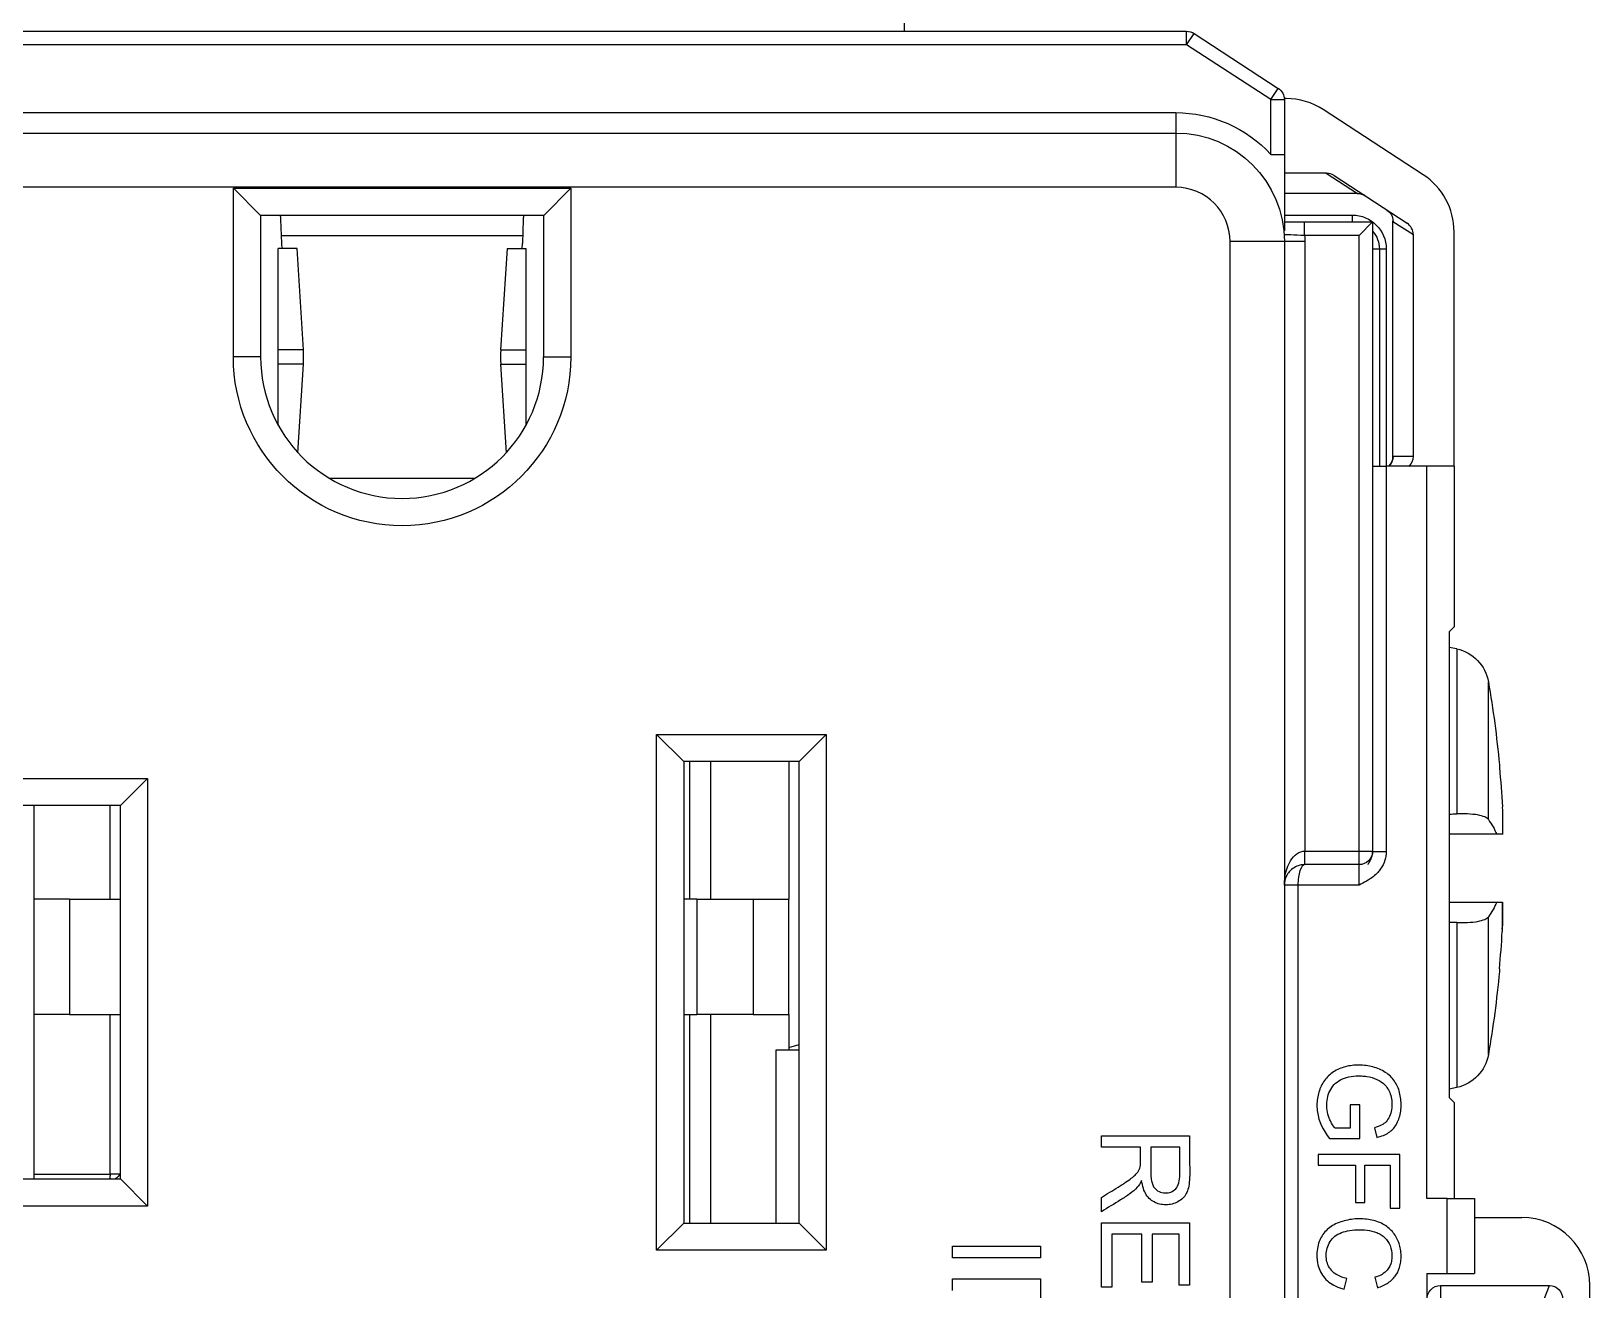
# Model space of a CAD drawing. Header units: inches. Extents: x -8 to 28.4, y -30 to 31.2.
# Drawn here: x 18.545 to 19.693, y 22.337 to 23.264 of the extents above; entities that cross this region are included whole.
import ezdxf

# ---------------------------------------------------------------- set-up
doc = ezdxf.new("R2010")
doc.units = ezdxf.units.IN
doc.header["$MEASUREMENT"] = 0
doc.layers.add('GEOMETRY', color=7, linetype='Continuous')
doc.layers.add('PSYMS', color=7, linetype='Continuous')

# ---------------------------------------------------------------- blocks, each defined once
blk = doc.blocks.new('GFRST15W')
at = {"layer": 'GEOMETRY'}
for p, q in [((1.245, 3.7375), (1.245, 3.435)), ((0.297, 3.435), (1.453, 3.435)), ((0.297, 3.435), (1.453, 3.435)), ((1.304, 3.4351), (1.304, 3.435)), ((1.453, 3.425), (1.453, 3.435)), ((1.453, 3.425), (1.453, 3.435)), ((1.453, 3.425), (1.4585, 3.4334)), ((1.453, 3.425), (1.4585, 3.4334)), ((1.4585, 3.4334), (1.5205, 3.3929)), ((1.4585, 3.4334), (1.5205, 3.3929)), ((1.453, 3.425), (0.297, 3.425)), ((1.453, 3.425), (0.297, 3.425)), ((1.515, 3.3846), (1.453, 3.425)), ((1.515, 3.3846), (1.453, 3.425)), ((1.515, 3.3846), (1.5205, 3.3929)), ((1.515, 3.3846), (1.5205, 3.3929)), ((1.515, 3.3846), (1.525, 3.3846)), ((1.515, 3.3442), (1.515, 3.3846)), ((1.515, 3.3846), (1.525, 3.3846)), ((1.515, 3.3442), (1.515, 3.3846)), ((1.5263, 3.3854), (1.525, 3.3854)), ((1.525, 3.3846), (1.525, 3.3442)), ((1.525, 3.3846), (1.525, 3.3442)), ((1.6273, 3.3292), (1.5536, 3.3773)), ((0.305, 3.375), (1.445, 3.375)), ((0.305, 3.375), (1.445, 3.375)), ((1.445, 3.375), (1.445, 3.36)), ((1.445, 3.375), (1.445, 3.36)), ((0.305, 3.36), (1.445, 3.36)), ((0.305, 3.36), (1.445, 3.36)), ((1.445, 3.36), (1.445, 3.32)), ((1.445, 3.36), (1.445, 3.32)), ((1.515, 3.3442), (1.525, 3.3442)), ((1.515, 3.3442), (1.525, 3.3442)), ((1.5559, 3.3304), (1.525, 3.3304)), ((1.5559, 3.3304), (1.5789, 3.3154)), ((1.445, 3.32), (0.305, 3.32)), ((1.445, 3.32), (0.305, 3.32)), ((0.7707, 3.2992), (0.7507, 3.3193)), ((0.7507, 3.3193), (0.9993, 3.3193)), ((0.7507, 3.195), (0.7507, 3.3193)), ((0.7707, 3.2992), (0.7507, 3.3193)), ((0.7507, 3.3193), (0.9993, 3.3193)), ((0.7507, 3.195), (0.7507, 3.3193)), ((0.9993, 3.3193), (0.9793, 3.2992)), ((0.9993, 3.3193), (0.9793, 3.2992)), ((0.9993, 3.3193), (0.9993, 3.195)), ((0.9993, 3.3193), (0.9993, 3.195)), ((1.5616, 3.3287), (1.6154, 3.2936)), ((1.5789, 3.3154), (1.525, 3.3154)), ((1.579, 3.3154), (1.5789, 3.3154)), ((0.7707, 3.2992), (0.7707, 3.195)), ((0.9793, 3.2992), (0.7707, 3.2992)), ((0.7707, 3.2992), (0.7707, 3.195)), ((0.9793, 3.2992), (0.7707, 3.2992)), ((0.7864, 3.2787), (0.7857, 3.2963)), ((0.9642, 3.2963), (0.9636, 3.2787)), ((0.9793, 3.195), (0.9793, 3.2992)), ((0.9793, 3.195), (0.9793, 3.2992)), ((1.525, 3.2995), (1.575, 3.2995)), ((1.525, 3.2995), (1.575, 3.2995)), ((1.575, 3.2995), (1.575, 3.2945)), ((1.575, 3.2995), (1.575, 3.2945)), ((0.9638, 3.2843), (0.7862, 3.2843)), ((1.525, 3.2945), (1.5399, 3.2945)), ((1.525, 3.2945), (1.5399, 3.2945)), ((1.5399, 3.2845), (1.5399, 3.2945)), ((1.5399, 3.2945), (1.59, 3.2945)), ((1.5399, 3.2845), (1.5399, 3.2945)), ((1.5399, 3.2945), (1.59, 3.2945)), ((1.58, 3.2845), (1.5399, 3.2845)), ((1.58, 3.2845), (1.5399, 3.2845)), ((1.58, 3.2845), (1.59, 3.2945)), ((1.58, 3.2845), (1.59, 3.2945)), ((1.58, 2.831), (1.58, 3.2845)), ((1.58, 2.831), (1.58, 3.2845)), ((1.59, 3.2945), (1.59, 2.831)), ((1.59, 3.2945), (1.59, 2.831)), ((1.605, 3.2949), (1.605, 3.295)), ((1.605, 3.2949), (1.62, 3.2852)), ((1.605, 3.2949), (1.605, 3.2949)), ((1.605, 3.1216), (1.605, 3.2949)), ((1.62, 3.1216), (1.62, 3.2852)), ((1.65, 3.1145), (1.65, 3.2873)), ((0.7977, 3.275), (0.7837, 3.275)), ((0.7837, 3.2002), (0.7837, 3.275)), ((0.8023, 3.2002), (0.7977, 3.275)), ((0.9523, 3.275), (0.9476, 3.2002)), ((0.9523, 3.275), (0.9662, 3.275)), ((0.9662, 3.275), (0.9662, 3.2002)), ((1.525, 3.28), (1.485, 3.28)), ((1.485, 0.84), (1.485, 3.28)), ((1.525, 3.28), (1.485, 3.28)), ((1.485, 0.84), (1.485, 3.28)), ((1.54, 3.28), (1.525, 3.28)), ((1.525, 3.28), (1.525, 0.84)), ((1.54, 3.28), (1.525, 3.28)), ((1.525, 3.28), (1.525, 0.84)), ((1.54, 3.28), (1.54, 2.831)), ((1.54, 3.28), (1.54, 2.831)), ((1.595, 3.2745), (1.59, 3.2745)), ((1.595, 3.2745), (1.59, 3.2745)), ((1.595, 3.2745), (1.595, 3.1145)), ((1.6, 3.2745), (1.595, 3.2745)), ((1.595, 3.2745), (1.595, 3.1145)), ((1.6, 3.2745), (1.595, 3.2745)), ((1.6, 3.2745), (1.6, 3.1145)), ((1.6, 3.2745), (1.6, 3.1145)), ((0.7707, 3.195), (0.7507, 3.195)), ((0.7707, 3.195), (0.7507, 3.195)), ((0.8023, 3.2002), (0.7837, 3.2002)), ((0.7837, 3.1898), (0.7837, 3.2002)), ((0.9476, 3.2002), (0.9662, 3.2002)), ((0.9662, 3.2002), (0.9662, 3.1898)), ((0.9793, 3.195), (0.9993, 3.195)), ((0.9793, 3.195), (0.9993, 3.195)), ((0.8023, 3.1898), (0.7837, 3.1898)), ((0.7837, 3.1446), (0.7837, 3.1898)), ((0.7983, 3.1244), (0.8023, 3.1898)), ((0.9476, 3.1898), (0.9662, 3.1898)), ((0.9476, 3.1898), (0.9517, 3.1244)), ((0.9662, 3.1898), (0.9662, 3.1445)), ((1.59, 3.1145), (1.6, 3.1145)), ((1.59, 3.1145), (1.6, 3.1145)), ((1.63, 3.1145), (1.6, 3.1145)), ((1.6, 3.1145), (1.6, 2.8305)), ((1.63, 3.1145), (1.6, 3.1145)), ((1.6, 3.1145), (1.6, 2.8305)), ((1.62, 3.1216), (1.605, 3.1216)), ((1.65, 3.1145), (1.63, 3.1145)), ((1.63, 2.5751), (1.63, 3.1145)), ((1.65, 3.1145), (1.63, 3.1145)), ((1.63, 2.5751), (1.63, 3.1145)), ((1.65, 3.1145), (1.65, 2.9961)), ((1.65, 3.1145), (1.65, 2.9961)), ((0.8211, 3.1058), (0.9289, 3.1058)), ((1.6464, 2.9926), (1.65, 2.9961)), ((1.6464, 2.9926), (1.65, 2.9961)), ((1.6464, 2.9926), (1.6464, 2.6494)), ((1.6464, 2.9926), (1.6464, 2.6494)), ((1.652, 2.9799), (1.6464, 2.9811)), ((1.652, 2.9799), (1.652, 2.8584)), ((1.6753, 2.8542), (1.6753, 2.9556)), ((1.0625, 2.917), (1.0825, 2.897)), ((1.0625, 2.917), (1.1875, 2.917)), ((1.0625, 2.537), (1.0625, 2.917)), ((1.0625, 2.917), (1.0825, 2.897)), ((1.0625, 2.917), (1.1875, 2.917)), ((1.0625, 2.537), (1.0625, 2.917)), ((1.1875, 2.917), (1.1675, 2.897)), ((1.1875, 2.917), (1.1675, 2.897)), ((1.1875, 2.917), (1.1875, 2.7995)), ((1.1875, 2.917), (1.1875, 2.537)), ((1.1675, 2.897), (1.0825, 2.897)), ((1.0825, 2.897), (1.0825, 2.557)), ((1.1675, 2.897), (1.0825, 2.897)), ((1.0825, 2.897), (1.0825, 2.557)), ((1.0869, 2.7955), (1.0869, 2.897)), ((1.1022, 2.897), (1.1022, 2.7955)), ((1.16, 2.897), (1.16, 2.7955)), ((1.1675, 2.7795), (1.1675, 2.897)), ((1.1675, 2.557), (1.1675, 2.897)), ((1.6834, 2.8946), (1.6834, 2.8925)), ((0.5625, 2.8845), (0.6875, 2.8845)), ((0.5625, 2.8845), (0.6875, 2.8845)), ((0.6675, 2.8645), (0.6875, 2.8845)), ((0.6675, 2.8645), (0.6875, 2.8845)), ((0.6875, 2.8845), (0.6875, 2.5695)), ((0.6875, 2.8845), (0.6875, 2.5695)), ((0.6675, 2.8645), (0.5825, 2.8645)), ((0.6675, 2.8645), (0.5825, 2.8645)), ((0.6039, 2.7955), (0.6039, 2.8645)), ((0.6599, 2.7955), (0.6599, 2.8645)), ((0.6675, 2.5895), (0.6675, 2.8645)), ((0.6675, 2.5895), (0.6675, 2.8645)), ((1.6857, 2.8434), (1.6815, 2.8434)), ((1.6857, 2.8434), (1.6857, 2.8434)), ((1.54, 2.821), (1.54, 2.831)), ((1.54, 2.831), (1.58, 2.831)), ((1.54, 2.821), (1.54, 2.831)), ((1.54, 2.831), (1.58, 2.831)), ((1.58, 2.831), (1.59, 2.831)), ((1.58, 2.821), (1.58, 2.831)), ((1.58, 2.831), (1.59, 2.831)), ((1.58, 2.821), (1.58, 2.831)), ((1.59, 2.831), (1.59, 2.8305)), ((1.59, 2.831), (1.59, 2.8305)), ((1.6, 2.8305), (1.59, 2.8305)), ((1.6, 2.8305), (1.59, 2.8305)), ((1.58, 2.821), (1.54, 2.821)), ((1.58, 2.821), (1.54, 2.821)), ((1.58, 2.806), (1.58, 2.821)), ((1.58, 2.806), (1.58, 2.821)), ((1.535, 2.806), (1.525, 2.806)), ((1.535, 2.806), (1.525, 2.806)), ((1.535, 2.806), (1.535, 1.0684)), ((1.58, 2.806), (1.535, 2.806)), ((1.535, 2.806), (1.535, 1.0684)), ((1.58, 2.806), (1.535, 2.806)), ((0.6299, 2.7955), (0.6039, 2.7955)), ((0.6039, 2.7105), (0.6039, 2.7955)), ((0.6299, 2.7955), (0.6299, 2.7105)), ((0.6299, 2.7955), (0.6675, 2.7955)), ((1.0922, 2.7955), (1.0825, 2.7955)), ((1.0922, 2.7955), (1.0922, 2.7105)), ((1.0922, 2.7955), (1.1336, 2.7955)), ((1.1336, 2.7955), (1.1336, 2.7105)), ((1.1336, 2.7955), (1.16, 2.7955)), ((1.16, 2.7105), (1.16, 2.7955)), ((1.6815, 2.7934), (1.6857, 2.7934)), ((1.6753, 2.6812), (1.6753, 2.7826)), ((1.652, 2.7784), (1.652, 2.6569)), ((1.6855, 2.7733), (1.6855, 2.7733)), ((1.6834, 2.7443), (1.6834, 2.7422)), ((0.6299, 2.7105), (0.6039, 2.7105)), ((0.6039, 2.593), (0.6039, 2.7105)), ((0.6299, 2.7105), (0.6675, 2.7105)), ((0.6599, 2.593), (0.6599, 2.7105)), ((1.0825, 2.7105), (1.0922, 2.7105)), ((1.0869, 2.557), (1.0869, 2.7105)), ((1.1336, 2.7105), (1.0922, 2.7105)), ((1.1022, 2.7105), (1.1022, 2.557)), ((1.1336, 2.7105), (1.16, 2.7105)), ((1.16, 2.7105), (1.16, 2.6845)), ((1.16, 2.6863), (1.1675, 2.6886)), ((1.1505, 2.557), (1.1505, 2.6845)), ((1.1505, 2.6845), (1.1675, 2.6845)), ((1.1505, 2.557), (1.1505, 2.6845)), ((1.1505, 2.6845), (1.1675, 2.6845)), ((1.1675, 2.557), (1.1675, 2.6845)), ((1.1875, 2.6645), (1.1875, 2.537)), ((1.652, 2.6569), (1.6464, 2.6557)), ((1.5735, 2.644), (1.5735, 2.6268)), ((1.5806, 2.644), (1.5735, 2.644)), ((1.5735, 2.644), (1.5735, 2.6268)), ((1.5806, 2.644), (1.5735, 2.644)), ((1.5806, 2.6192), (1.5806, 2.644)), ((1.5806, 2.6192), (1.5806, 2.644)), ((1.65, 2.6459), (1.6464, 2.6494)), ((1.65, 2.6459), (1.6464, 2.6494)), ((1.65, 2.6459), (1.65, 2.5751)), ((1.65, 2.6459), (1.65, 2.5751)), ((1.3902, 2.6213), (1.4552, 2.6213)), ((1.3902, 2.6128), (1.3902, 2.6213)), ((1.3902, 2.6213), (1.4552, 2.6213)), ((1.3902, 2.6128), (1.3902, 2.6213)), ((1.5583, 2.6192), (1.5806, 2.6192)), ((1.5583, 2.6192), (1.5806, 2.6192)), ((1.5735, 2.6268), (1.5624, 2.6268)), ((1.5735, 2.6268), (1.5624, 2.6268)), ((1.5913, 2.6271), (1.5932, 2.6201)), ((1.5913, 2.6271), (1.5932, 2.6201)), ((1.419, 2.6128), (1.3902, 2.6128)), ((1.419, 2.6128), (1.3902, 2.6128)), ((1.448, 2.6128), (1.4265, 2.6128)), ((1.448, 2.6128), (1.4265, 2.6128)), ((1.55, 2.6074), (1.55, 2.5997)), ((1.61, 2.6074), (1.55, 2.6074)), ((1.55, 2.6074), (1.55, 2.5997)), ((1.61, 2.6074), (1.55, 2.6074)), ((1.61, 2.5679), (1.61, 2.6074)), ((1.61, 2.5679), (1.61, 2.6074)), ((1.55, 2.5997), (1.5773, 2.5997)), ((1.55, 2.5997), (1.5773, 2.5997)), ((1.5773, 2.5997), (1.5773, 2.5722)), ((1.5773, 2.5997), (1.5773, 2.5722)), ((1.5843, 2.5997), (1.6029, 2.5997)), ((1.5843, 2.5722), (1.5843, 2.5997)), ((1.5843, 2.5997), (1.6029, 2.5997)), ((1.5843, 2.5722), (1.5843, 2.5997)), ((1.6029, 2.5997), (1.6029, 2.5679)), ((1.6029, 2.5997), (1.6029, 2.5679)), ((0.5825, 2.5895), (0.6675, 2.5895)), ((0.5825, 2.5895), (0.6675, 2.5895)), ((0.6039, 2.593), (0.6599, 2.593)), ((0.6039, 2.5895), (0.6039, 2.593)), ((0.6675, 2.593), (0.6599, 2.593)), ((0.6875, 2.5695), (0.6675, 2.5895)), ((0.6875, 2.5695), (0.6675, 2.5895)), ((1.3902, 2.5653), (1.3902, 2.5758)), ((1.3902, 2.5653), (1.3902, 2.5758)), ((1.5773, 2.5722), (1.5843, 2.5722)), ((1.5773, 2.5722), (1.5843, 2.5722)), ((1.645, 2.5751), (1.63, 2.5751)), ((1.645, 2.5751), (1.63, 2.5751)), ((1.645, 2.5751), (1.665, 2.5751)), ((1.645, 2.5198), (1.645, 2.5751)), ((1.645, 2.5751), (1.665, 2.5751)), ((1.645, 2.5198), (1.645, 2.5751)), ((1.665, 2.5751), (1.665, 2.5198)), ((1.665, 2.5751), (1.665, 2.5198)), ((0.6875, 2.5695), (0.5625, 2.5695)), ((0.6875, 2.5695), (0.5625, 2.5695)), ((1.6029, 2.5679), (1.61, 2.5679)), ((1.6029, 2.5679), (1.61, 2.5679)), ((1.665, 2.561), (1.7, 2.561)), ((1.0825, 2.557), (1.0625, 2.537)), ((1.0825, 2.557), (1.0625, 2.537)), ((1.0825, 2.557), (1.1675, 2.557)), ((1.0825, 2.557), (1.1675, 2.557)), ((1.1675, 2.557), (1.1875, 2.537)), ((1.1675, 2.557), (1.1875, 2.537)), ((1.3902, 2.5571), (1.4552, 2.5571)), ((1.3902, 2.5097), (1.3902, 2.5571)), ((1.3902, 2.5571), (1.4552, 2.5571)), ((1.3902, 2.5097), (1.3902, 2.5571)), ((1.4552, 2.5571), (1.4552, 2.5111)), ((1.4552, 2.5571), (1.4552, 2.5111)), ((1.2804, 2.54), (1.3454, 2.54)), ((1.2804, 2.5314), (1.2804, 2.54)), ((1.2804, 2.54), (1.3454, 2.54)), ((1.2804, 2.5314), (1.2804, 2.54)), ((1.3454, 2.54), (1.3454, 2.5314)), ((1.3454, 2.54), (1.3454, 2.5314)), ((1.3978, 2.5487), (1.3978, 2.5097)), ((1.42, 2.5487), (1.3978, 2.5487)), ((1.3978, 2.5487), (1.3978, 2.5097)), ((1.42, 2.5487), (1.3978, 2.5487)), ((1.42, 2.5135), (1.42, 2.5487)), ((1.42, 2.5135), (1.42, 2.5487)), ((1.4276, 2.5487), (1.4276, 2.5135)), ((1.4475, 2.5487), (1.4276, 2.5487)), ((1.4276, 2.5487), (1.4276, 2.5135)), ((1.4475, 2.5487), (1.4276, 2.5487)), ((1.4475, 2.5111), (1.4475, 2.5487)), ((1.4475, 2.5111), (1.4475, 2.5487)), ((1.1875, 2.537), (1.0625, 2.537)), ((1.1875, 2.537), (1.0625, 2.537)), ((1.3454, 2.5314), (1.2804, 2.5314)), ((1.3454, 2.5314), (1.2804, 2.5314)), ((1.2804, 2.5158), (1.3454, 2.5158)), ((1.2804, 2.5072), (1.2804, 2.5158)), ((1.2804, 2.5158), (1.3454, 2.5158)), ((1.2804, 2.5072), (1.2804, 2.5158)), ((1.3454, 2.5158), (1.3454, 2.472)), ((1.3454, 2.5158), (1.3454, 2.472)), ((1.569, 2.5083), (1.571, 2.5161)), ((1.569, 2.5083), (1.571, 2.5161)), ((1.5917, 2.517), (1.5935, 2.5093)), ((1.5917, 2.517), (1.5935, 2.5093)), ((1.63, 2.5198), (1.645, 2.5198)), ((1.63, 2.5198), (1.63, 2.4198)), ((1.63, 2.5198), (1.645, 2.5198)), ((1.63, 2.5198), (1.63, 2.4198)), ((1.645, 2.5198), (1.665, 2.5198)), ((1.645, 2.5198), (1.665, 2.5198)), ((1.3978, 2.5097), (1.3902, 2.5097)), ((1.3978, 2.5097), (1.3902, 2.5097)), ((1.4276, 2.5135), (1.42, 2.5135)), ((1.4276, 2.5135), (1.42, 2.5135)), ((1.4552, 2.5111), (1.4475, 2.5111)), ((1.4552, 2.5111), (1.4475, 2.5111)), ((1.64, 2.511), (1.64, 2.461)), ((1.64, 2.511), (1.7204, 2.511)), ((1.7004, 2.461), (1.7204, 2.511)), ((1.75, 2.1685), (1.75, 2.511))]:
    blk.add_line(p, q, dxfattribs=at)
at = {"layer": 'GEOMETRY', "extrusion": (0, 0, -1)}
for centre, radius, start, end in [((-1.453, 3.425), 0.01, 90, 123.122), ((-1.453, 3.425), 0.01, 90, 123.122), ((-1.515, 3.3846), 0.01, 123.122, 180), ((-1.515, 3.3846), 0.01, 123.122, 180), ((-1.445, 3.28), 0.095, 90, 137.4631), ((-1.445, 3.28), 0.095, 90, 137.4631), ((-1.445, 3.28), 0.08, 90, 180), ((-1.445, 3.28), 0.08, 90, 180), ((-1.575, 3.2745), 0.025, 90, 180), ((-1.575, 3.2745), 0.025, 90, 180), ((-1.595, 3.295), 0.01, 123.1113, 180), ((-1.445, 3.28), 0.095, 177.285, 180), ((-1.445, 3.28), 0.095, 177.285, 180), ((-1.575, 3.2745), 0.02, 138.5904, 180), ((-1.575, 3.2745), 0.02, 138.5904, 180), ((-0.875, 3.195), 0.1243, 180, 0), ((-0.875, 3.195), 0.1243, 180, 0), ((-1.6457, 2.9506), 0.03, 102, 170.2707), ((-0.875, 2.8184), 0.812, 170.2707, 174.6183), ((-1.58, 2.831), 0.01, 180, 270), ((-1.58, 2.831), 0.01, 180, 270), ((-0.875, 2.8184), 0.812, 185.3817, 189.7293), ((-1.6457, 2.6862), 0.03, 189.7293, 258)]:
    blk.add_arc(centre, radius, start, end, dxfattribs=at)
at = {"layer": 'GEOMETRY'}
for centre, radius, start, end in [((1.5263, 3.3354), 0.05, 56.878, 90), ((1.445, 3.28), 0.04, 0, 90), ((1.445, 3.28), 0.04, 0, 90), ((1.6, 3.2873), 0.05, 0, 56.878), ((1.579, 3.3054), 0.01, 56.8887, 90), ((0.875, 3.195), 0.1042, 180, 0), ((0.875, 3.195), 0.1042, 180, 0), ((1.595, 3.1216), 0.01, 314.4737, 0), ((1.7, 2.511), 0.05, 0, 90)]:
    blk.add_arc(centre, radius, start, end, dxfattribs=at)
for centre, major_axis, ratio, start_param, end_param in [((1.5561, 3.3203), (0.00854, -0.00557), 0.981303, 1.570796, 2.157367), ((0.785, 3.295), (0, 0.005), 0.139173, 4.974188, 5.728374), ((0.9649, 3.295), (0, -0.005), 0.139173, 3.696404, 4.45059), ((1.6099, 3.2852), (0.00844, -0.00551), 0.991918, 0.574195, 1.570796), ((0.7193, 3.195), (0, 0.084), 0.990268, 4.64997, 4.774808), ((1.0307, 3.195), (0, -0.084), 0.990268, 4.64997, 4.774808), ((1.6099, 3.1216), (0.0101, 0), 0.994309, 5.488601, 6.283185), ((0.8744, 2.8019), (0.8111, -0.03), 0.706864, 0.0026, 0.0376), ((0.8769, 2.8189), (-0.2226, 0.7803), 0.997983, 4.342782, 4.376903)]:
    blk.add_ellipse(centre, major_axis=major_axis, ratio=ratio, start_param=start_param, end_param=end_param, dxfattribs=at)
at = {"layer": 'GEOMETRY', "extrusion": (0, 0, -1)}
for centre, major_axis, ratio, start_param, end_param in [((1.5172, 3.3457), (0.0625, -0.03), 0.064557, 0.126887, 0.133452), ((1.5789, 3.3055), (-0.00546, -0.00838), 0.975324, 2.555022, 3.141593), ((1.5951, 3.2949), (0.00546, 0.00838), 0.989272, 0, 0.996606), ((0.787, 3.28), (0, -0.005), 0.139173, 0, 1.308997), ((0.9629, 3.28), (0, -0.005), 0.139173, 4.974188, 6.283185), ((1.5951, 3.1216), (0, -0.01), 0.992436, 4.712389, 5.506973), ((0.8769, 2.8179), (-0.2226, -0.7803), 0.997983, 4.342782, 4.378705), ((0.8744, 2.8349), (0.8111, 0.03), 0.706864, 0.0026, 0.0376), ((-5.2045, 2.8584), (-31.9396, 0.0032), 0.000459, 4.495091, 4.496214), ((-5.2048, 2.7784), (31.9414, 0.0032), 0.000459, 4.928564, 4.929686), ((0.8744, 2.8027), (0.811, -0.0316), 0.739718, 6.246035, 6.281916), ((0.6522, 2.593), (0, -0.01), 0.764911, 4.712389, 5.06996), ((2.4978, 3.2493), (0.9387, 0.7265), 0.11172, 3.046896, 3.13609), ((2.4978, 3.2493), (0.9387, 0.7265), 0.11172, 3.046896, 3.13609), ((1.64, 2.5004), (0, -0.0106), 0.941742, 1.570796, 3.141593), ((1.7199, 2.5004), (-0.00398, -0.00995), 0.933333, 2.784284, 4.307497)]:
    blk.add_ellipse(centre, major_axis=major_axis, ratio=ratio, start_param=start_param, end_param=end_param, dxfattribs=at)
at = {"layer": 'GEOMETRY'}
for points, knots in [([(1.525, 3.3442), (1.525, 3.3426), (1.525, 3.3378), (1.525, 3.3302), (1.525, 3.3299), (1.525, 3.3286), (1.525, 3.3263), (1.525, 3.3248), (1.525, 3.3234), (1.525, 3.3222), (1.525, 3.3211), (1.525, 3.3197), (1.525, 3.3183), (1.525, 3.3162), (1.525, 3.3151), (1.525, 3.3148), (1.525, 3.3044), (1.525, 3.2955), (1.525, 3.2879)], [-1, -1, -1, -1, -0.75, -0.75, -0.75, -0.6875, -0.6875, -0.6875, -0.625, -0.625, -0.625, -0.5625, -0.5625, -0.5625, -0.5, -0.5, -0.5, -0.0009551, -0.0009551, -0.0009551, -0.0009551]), ([(1.525, 3.3442), (1.525, 3.3426), (1.525, 3.3378), (1.525, 3.3302), (1.525, 3.3299), (1.525, 3.3286), (1.525, 3.3263), (1.525, 3.3248), (1.525, 3.3234), (1.525, 3.3222), (1.525, 3.3211), (1.525, 3.3197), (1.525, 3.3183), (1.525, 3.3162), (1.525, 3.3151), (1.525, 3.3148), (1.525, 3.3044), (1.525, 3.2955), (1.525, 3.2879)], [-1, -1, -1, -1, -0.75, -0.75, -0.75, -0.6875, -0.6875, -0.6875, -0.625, -0.625, -0.625, -0.5625, -0.5625, -0.5625, -0.5, -0.5, -0.5, -0.0009551, -0.0009551, -0.0009551, -0.0009551]), ([(1.6753, 2.8542), (1.6748, 2.8549), (1.6739, 2.8556), (1.6712, 2.8567), (1.6695, 2.8572), (1.6652, 2.858), (1.6627, 2.8582), (1.6574, 2.8585), (1.6548, 2.8585), (1.652, 2.8584)], [0.00000099, 0.00000099, 0.00000099, 0.00000099, 0.02221322, 0.02221322, 0.04549559, 0.04549559, 0.06937831, 0.06937831, 0.09113836, 0.09113836, 0.09113836, 0.09113836]), ([(1.6753, 2.8542), (1.6765, 2.8525), (1.6776, 2.8507), (1.6787, 2.8489), (1.6797, 2.8471), (1.6806, 2.8453), (1.6815, 2.8434)], [0.0000002, 0.0000002, 0.0000002, 0.0000002, 0.4997995, 0.4997995, 0.4997995, 1, 1, 1, 1]), ([(1.525, 2.806), (1.525, 2.8126), (1.5266, 2.819), (1.5294, 2.8237), (1.5322, 2.8283), (1.5361, 2.831), (1.54, 2.831)], [-1, -1, -1, -1, -0.5, -0.5, -0.5, 0, 0, 0, 0]), ([(1.525, 2.806), (1.525, 2.8126), (1.5266, 2.819), (1.5294, 2.8237), (1.5322, 2.8283), (1.5361, 2.831), (1.54, 2.831)], [-1, -1, -1, -1, -0.5, -0.5, -0.5, 0, 0, 0, 0]), ([(1.6, 2.8305), (1.6, 2.8284), (1.5997, 2.8263), (1.599, 2.8243), (1.5983, 2.822), (1.5972, 2.8198), (1.5959, 2.8179), (1.5953, 2.817), (1.5946, 2.8161), (1.5939, 2.8153), (1.5929, 2.8142), (1.5918, 2.8133), (1.5906, 2.8123), (1.5874, 2.8098), (1.5837, 2.8078), (1.58, 2.806)], [0, 0, 0, 0, 0.189151, 0.189151, 0.189151, 0.402613, 0.402613, 0.402613, 0.500003, 0.500003, 0.500003, 0.630712, 0.630712, 0.630712, 1, 1, 1, 1]), ([(1.6, 2.8305), (1.6, 2.8284), (1.5997, 2.8263), (1.599, 2.8243), (1.5983, 2.822), (1.5972, 2.8198), (1.5959, 2.8179), (1.5953, 2.817), (1.5946, 2.8161), (1.5939, 2.8153), (1.5929, 2.8142), (1.5918, 2.8133), (1.5906, 2.8123), (1.5874, 2.8098), (1.5837, 2.8078), (1.58, 2.806)], [0, 0, 0, 0, 0.189151, 0.189151, 0.189151, 0.402613, 0.402613, 0.402613, 0.500003, 0.500003, 0.500003, 0.630712, 0.630712, 0.630712, 1, 1, 1, 1]), ([(1.5866, 2.8211), (1.5867, 2.8212), (1.5868, 2.8215), (1.5871, 2.8219), (1.5873, 2.8223), (1.5876, 2.8227), (1.5878, 2.8231), (1.588, 2.8234), (1.5881, 2.8237), (1.5883, 2.824), (1.5884, 2.8243), (1.5886, 2.8247), (1.5888, 2.8251), (1.589, 2.8257), (1.5893, 2.8264), (1.5896, 2.8272), (1.5898, 2.8283), (1.59, 2.8294), (1.59, 2.8301), (1.59, 2.8305)], [0.04558823, 0.04558823, 0.04558823, 0.04558823, 0.04670378, 0.04819827, 0.04957749, 0.05085335, 0.05203272, 0.05312167, 0.05412561, 0.05504943, 0.05590273, 0.05674246, 0.05838345, 0.05997725, 0.06152896, 0.06452737, 0.06742597, 0.07027598, 0.07313204, 0.07313204, 0.07313204, 0.07313204]), ([(1.5866, 2.8211), (1.5867, 2.8212), (1.5868, 2.8215), (1.5871, 2.8219), (1.5873, 2.8223), (1.5876, 2.8227), (1.5878, 2.8231), (1.588, 2.8234), (1.5881, 2.8237), (1.5883, 2.824), (1.5884, 2.8243), (1.5886, 2.8247), (1.5888, 2.8251), (1.589, 2.8257), (1.5893, 2.8264), (1.5896, 2.8272), (1.5898, 2.8283), (1.59, 2.8294), (1.59, 2.8301), (1.59, 2.8305)], [0.04558823, 0.04558823, 0.04558823, 0.04558823, 0.04670378, 0.04819827, 0.04957749, 0.05085335, 0.05203272, 0.05312167, 0.05412561, 0.05504943, 0.05590273, 0.05674246, 0.05838345, 0.05997725, 0.06152896, 0.06452737, 0.06742597, 0.07027598, 0.07313204, 0.07313204, 0.07313204, 0.07313204]), ([(1.5294, 2.8166), (1.5283, 2.8155), (1.5275, 2.8144), (1.5259, 2.8116), (1.5253, 2.8096), (1.525, 2.8071), (1.525, 2.8066), (1.525, 2.806)], [0, 0, 0, 0, 0.0181151, 0.0181151, 0.0462845, 0.0462845, 0.053887, 0.053887, 0.053887, 0.053887]), ([(1.5294, 2.8166), (1.5283, 2.8155), (1.5275, 2.8144), (1.5259, 2.8116), (1.5253, 2.8096), (1.525, 2.8071), (1.525, 2.8066), (1.525, 2.806)], [0, 0, 0, 0, 0.0181151, 0.0181151, 0.0462845, 0.0462845, 0.053887, 0.053887, 0.053887, 0.053887]), ([(1.5374, 2.8208), (1.5344, 2.8202), (1.5316, 2.8188), (1.5294, 2.8166), (1.5294, 2.8166), (1.5294, 2.8166), (1.5294, 2.8166)], [-0.8903895, -0.8903895, -0.8903895, -0.8903895, -0.5, -0.5, -0.5, -0.4999998, -0.4999998, -0.4999998, -0.4999998]), ([(1.5374, 2.8208), (1.5344, 2.8202), (1.5316, 2.8188), (1.5294, 2.8166), (1.5294, 2.8166), (1.5294, 2.8166), (1.5294, 2.8166)], [-0.8903895, -0.8903895, -0.8903895, -0.8903895, -0.5, -0.5, -0.5, -0.4999998, -0.4999998, -0.4999998, -0.4999998]), ([(1.54, 2.821), (1.5387, 2.821), (1.5374, 2.8194), (1.5365, 2.8166), (1.5355, 2.8138), (1.535, 2.8099), (1.535, 2.806)], [-1, -1, -1, -1, -0.5, -0.5, -0.5, 0, 0, 0, 0]), ([(1.54, 2.821), (1.5387, 2.821), (1.5374, 2.8194), (1.5365, 2.8166), (1.5355, 2.8138), (1.535, 2.8099), (1.535, 2.806)], [-1, -1, -1, -1, -0.5, -0.5, -0.5, 0, 0, 0, 0]), ([(1.54, 2.821), (1.5392, 2.821), (1.5384, 2.8209), (1.5376, 2.8208), (1.5375, 2.8208), (1.5374, 2.8208)], [0, 0, 0, 0, 0.005924838, 0.005924838, 0.006637239, 0.006637239, 0.006637239, 0.006637239]), ([(1.54, 2.821), (1.5392, 2.821), (1.5384, 2.8209), (1.5376, 2.8208), (1.5375, 2.8208), (1.5374, 2.8208)], [0, 0, 0, 0, 0.005924838, 0.005924838, 0.006637239, 0.006637239, 0.006637239, 0.006637239]), ([(1.6815, 2.7934), (1.6806, 2.7915), (1.6797, 2.7897), (1.6787, 2.7879), (1.6776, 2.7861), (1.6765, 2.7843), (1.6753, 2.7826)], [0, 0, 0, 0, 0.4998004, 0.4998004, 0.4998004, 0.9999998, 0.9999998, 0.9999998, 0.9999998]), ([(1.652, 2.7784), (1.6547, 2.7783), (1.6574, 2.7783), (1.6627, 2.7786), (1.6652, 2.7788), (1.6695, 2.7796), (1.6712, 2.7801), (1.6739, 2.7812), (1.6748, 2.7819), (1.6753, 2.7826)], [0.00006182, 0.00006182, 0.00006182, 0.00006182, 0.02176205, 0.02176205, 0.04556629, 0.04556629, 0.06892662, 0.06892662, 0.09120464, 0.09120464, 0.09120464, 0.09120464]), ([(1.5932, 2.6201), (1.5966, 2.6209), (1.6009, 2.6227), (1.6049, 2.626), (1.6075, 2.6293), (1.6094, 2.6335), (1.6106, 2.6381), (1.6111, 2.6431), (1.6108, 2.6501), (1.6088, 2.6578), (1.6044, 2.6642), (1.5995, 2.6681), (1.5935, 2.6712), (1.5854, 2.6734), (1.5746, 2.6735), (1.5668, 2.6714), (1.5611, 2.6684), (1.5575, 2.6656), (1.5545, 2.6621), (1.5512, 2.6566), (1.5489, 2.649), (1.5488, 2.6351), (1.5533, 2.6254), (1.5583, 2.6192)], [0, 0, 0, 0, 0.0625, 0.09375, 0.125, 0.15625, 0.1875, 0.21875, 0.25, 0.3125, 0.375, 0.40625, 0.4375, 0.5, 0.5625, 0.625, 0.65625, 0.6875, 0.71875, 0.75, 0.8125, 0.875, 1, 1, 1, 1]), ([(1.5932, 2.6201), (1.5966, 2.6209), (1.6009, 2.6227), (1.6049, 2.626), (1.6075, 2.6293), (1.6094, 2.6335), (1.6106, 2.6381), (1.6111, 2.6431), (1.6108, 2.6501), (1.6088, 2.6578), (1.6044, 2.6642), (1.5995, 2.6681), (1.5935, 2.6712), (1.5854, 2.6734), (1.5746, 2.6735), (1.5668, 2.6714), (1.5611, 2.6684), (1.5575, 2.6656), (1.5545, 2.6621), (1.5512, 2.6566), (1.5489, 2.649), (1.5488, 2.6351), (1.5533, 2.6254), (1.5583, 2.6192)], [0, 0, 0, 0, 0.0625, 0.09375, 0.125, 0.15625, 0.1875, 0.21875, 0.25, 0.3125, 0.375, 0.40625, 0.4375, 0.5, 0.5625, 0.625, 0.65625, 0.6875, 0.71875, 0.75, 0.8125, 0.875, 1, 1, 1, 1]), ([(1.5624, 2.6268), (1.5615, 2.6278), (1.5602, 2.6296), (1.5586, 2.6329), (1.557, 2.6367), (1.556, 2.6415), (1.5562, 2.6474), (1.5576, 2.6529), (1.5605, 2.6581), (1.5648, 2.6619), (1.5705, 2.6644), (1.5764, 2.6654), (1.5819, 2.6654), (1.5871, 2.6649), (1.5933, 2.6631), (1.5986, 2.6597), (1.6017, 2.6553), (1.6035, 2.6511), (1.6043, 2.6461), (1.6042, 2.6403), (1.6026, 2.6353), (1.6001, 2.6314), (1.5967, 2.629), (1.5932, 2.6277), (1.5913, 2.6271)], [0, 0, 0, 0, 0.0625, 0.09375, 0.125, 0.1875, 0.25, 0.3125, 0.375, 0.4375, 0.5, 0.5625, 0.59375, 0.625, 0.6875, 0.75, 0.78125, 0.8125, 0.84375, 0.875, 0.90625, 0.9375, 0.96875, 1, 1, 1, 1]), ([(1.5624, 2.6268), (1.5615, 2.6278), (1.5602, 2.6296), (1.5586, 2.6329), (1.557, 2.6367), (1.556, 2.6415), (1.5562, 2.6474), (1.5576, 2.6529), (1.5605, 2.6581), (1.5648, 2.6619), (1.5705, 2.6644), (1.5764, 2.6654), (1.5819, 2.6654), (1.5871, 2.6649), (1.5933, 2.6631), (1.5986, 2.6597), (1.6017, 2.6553), (1.6035, 2.6511), (1.6043, 2.6461), (1.6042, 2.6403), (1.6026, 2.6353), (1.6001, 2.6314), (1.5967, 2.629), (1.5932, 2.6277), (1.5913, 2.6271)], [0, 0, 0, 0, 0.0625, 0.09375, 0.125, 0.1875, 0.25, 0.3125, 0.375, 0.4375, 0.5, 0.5625, 0.59375, 0.625, 0.6875, 0.75, 0.78125, 0.8125, 0.84375, 0.875, 0.90625, 0.9375, 0.96875, 1, 1, 1, 1]), ([(1.4552, 2.6213), (1.4552, 2.6187), (1.4552, 2.6136), (1.4552, 2.6058), (1.4552, 2.5982), (1.4553, 2.5902), (1.4546, 2.5839), (1.4534, 2.5794), (1.4511, 2.576), (1.4477, 2.5731), (1.4434, 2.5711), (1.4389, 2.5703), (1.434, 2.5705), (1.4299, 2.5718), (1.4262, 2.5742), (1.4221, 2.5788), (1.4204, 2.5841), (1.4198, 2.5884)], [0, 0, 0, 0, 0.0625, 0.125, 0.1875, 0.25, 0.3125, 0.375, 0.4375, 0.5, 0.5625, 0.625, 0.6875, 0.75, 0.8125, 0.875, 1, 1, 1, 1]), ([(1.4552, 2.6213), (1.4552, 2.6187), (1.4552, 2.6136), (1.4552, 2.6058), (1.4552, 2.5982), (1.4553, 2.5902), (1.4546, 2.5839), (1.4534, 2.5794), (1.4511, 2.576), (1.4477, 2.5731), (1.4434, 2.5711), (1.4389, 2.5703), (1.434, 2.5705), (1.4299, 2.5718), (1.4262, 2.5742), (1.4221, 2.5788), (1.4204, 2.5841), (1.4198, 2.5884)], [0, 0, 0, 0, 0.0625, 0.125, 0.1875, 0.25, 0.3125, 0.375, 0.4375, 0.5, 0.5625, 0.625, 0.6875, 0.75, 0.8125, 0.875, 1, 1, 1, 1]), ([(1.4187, 2.5984), (1.4189, 2.599), (1.4191, 2.6006), (1.419, 2.6061), (1.419, 2.6101), (1.419, 2.6128)], [0, 0, 0, 0, 0.25, 0.5, 1, 1, 1, 1]), ([(1.4187, 2.5984), (1.4189, 2.599), (1.4191, 2.6006), (1.419, 2.6061), (1.419, 2.6101), (1.419, 2.6128)], [0, 0, 0, 0, 0.25, 0.5, 1, 1, 1, 1]), ([(1.4265, 2.6128), (1.4265, 2.6094), (1.4265, 2.6043), (1.4265, 2.5974), (1.4265, 2.5922), (1.427, 2.588), (1.4282, 2.5839), (1.43, 2.5818), (1.4316, 2.5808)], [0, 0, 0, 0, 0.25, 0.375, 0.5, 0.625, 0.75, 1, 1, 1, 1]), ([(1.4265, 2.6128), (1.4265, 2.6094), (1.4265, 2.6043), (1.4265, 2.5974), (1.4265, 2.5922), (1.427, 2.588), (1.4282, 2.5839), (1.43, 2.5818), (1.4316, 2.5808)], [0, 0, 0, 0, 0.25, 0.375, 0.5, 0.625, 0.75, 1, 1, 1, 1]), ([(1.4316, 2.5808), (1.433, 2.58), (1.4358, 2.5789), (1.4406, 2.5792), (1.4443, 2.5812), (1.4471, 2.585), (1.448, 2.5898), (1.448, 2.5947), (1.448, 2.5995), (1.448, 2.6056), (1.448, 2.6104), (1.448, 2.6128)], [0, 0, 0, 0, 0.125, 0.25, 0.375, 0.5, 0.625, 0.6875, 0.75, 0.875, 1, 1, 1, 1]), ([(1.4316, 2.5808), (1.433, 2.58), (1.4358, 2.5789), (1.4406, 2.5792), (1.4443, 2.5812), (1.4471, 2.585), (1.448, 2.5898), (1.448, 2.5947), (1.448, 2.5995), (1.448, 2.6056), (1.448, 2.6104), (1.448, 2.6128)], [0, 0, 0, 0, 0.125, 0.25, 0.375, 0.5, 0.625, 0.6875, 0.75, 0.875, 1, 1, 1, 1]), ([(1.3902, 2.5758), (1.3922, 2.5771), (1.3963, 2.5796), (1.4014, 2.5828), (1.4055, 2.5853), (1.409, 2.5876), (1.4124, 2.59), (1.4152, 2.5924), (1.4171, 2.5945), (1.4181, 2.5964), (1.4186, 2.5977), (1.4187, 2.5984)], [0, 0, 0, 0, 0.125, 0.25, 0.3125, 0.375, 0.5, 0.625, 0.75, 0.875, 1, 1, 1, 1]), ([(1.3902, 2.5758), (1.3922, 2.5771), (1.3963, 2.5796), (1.4014, 2.5828), (1.4055, 2.5853), (1.409, 2.5876), (1.4124, 2.59), (1.4152, 2.5924), (1.4171, 2.5945), (1.4181, 2.5964), (1.4186, 2.5977), (1.4187, 2.5984)], [0, 0, 0, 0, 0.125, 0.25, 0.3125, 0.375, 0.5, 0.625, 0.75, 0.875, 1, 1, 1, 1]), ([(1.4165, 2.5833), (1.415, 2.5816), (1.4114, 2.5784), (1.4019, 2.5725), (1.3949, 2.5682), (1.3902, 2.5653)], [0, 0, 0, 0, 0.25, 0.5, 1, 1, 1, 1]), ([(1.4165, 2.5833), (1.415, 2.5816), (1.4114, 2.5784), (1.4019, 2.5725), (1.3949, 2.5682), (1.3902, 2.5653)], [0, 0, 0, 0, 0.25, 0.5, 1, 1, 1, 1]), ([(1.5935, 2.5093), (1.5966, 2.5102), (1.6018, 2.5126), (1.6076, 2.5184), (1.6103, 2.5247), (1.6111, 2.5306), (1.611, 2.537), (1.6091, 2.5442), (1.6042, 2.5519), (1.5968, 2.5572), (1.5888, 2.5596), (1.5815, 2.5602), (1.5757, 2.56), (1.5703, 2.559), (1.5652, 2.5574), (1.5603, 2.5552), (1.5551, 2.5513), (1.5514, 2.5462), (1.5494, 2.5396), (1.5489, 2.5348), (1.549, 2.5306), (1.5495, 2.5266), (1.5508, 2.5221), (1.5536, 2.5174), (1.5589, 2.512), (1.5646, 2.5095), (1.569, 2.5083)], [0, 0, 0, 0, 0.0625, 0.125, 0.1875, 0.21875, 0.25, 0.3125, 0.375, 0.4375, 0.5, 0.53125, 0.5625, 0.59375, 0.625, 0.65625, 0.6875, 0.75, 0.78125, 0.8125, 0.828125, 0.84375, 0.875, 0.90625, 0.9375, 1, 1, 1, 1]), ([(1.5935, 2.5093), (1.5966, 2.5102), (1.6018, 2.5126), (1.6076, 2.5184), (1.6103, 2.5247), (1.6111, 2.5306), (1.611, 2.537), (1.6091, 2.5442), (1.6042, 2.5519), (1.5968, 2.5572), (1.5888, 2.5596), (1.5815, 2.5602), (1.5757, 2.56), (1.5703, 2.559), (1.5652, 2.5574), (1.5603, 2.5552), (1.5551, 2.5513), (1.5514, 2.5462), (1.5494, 2.5396), (1.5489, 2.5348), (1.549, 2.5306), (1.5495, 2.5266), (1.5508, 2.5221), (1.5536, 2.5174), (1.5589, 2.512), (1.5646, 2.5095), (1.569, 2.5083)], [0, 0, 0, 0, 0.0625, 0.125, 0.1875, 0.21875, 0.25, 0.3125, 0.375, 0.4375, 0.5, 0.53125, 0.5625, 0.59375, 0.625, 0.65625, 0.6875, 0.75, 0.78125, 0.8125, 0.828125, 0.84375, 0.875, 0.90625, 0.9375, 1, 1, 1, 1]), ([(1.5596, 2.5222), (1.5575, 2.5246), (1.5557, 2.529), (1.5558, 2.5362), (1.5572, 2.541), (1.56, 2.5456), (1.5642, 2.5489), (1.5699, 2.551), (1.5765, 2.5521), (1.5841, 2.5522), (1.5901, 2.551), (1.5948, 2.5493), (1.5987, 2.5468), (1.6026, 2.5422), (1.6042, 2.5363), (1.6043, 2.5305), (1.6032, 2.5255), (1.6, 2.5206), (1.5949, 2.5179), (1.5917, 2.517)], [0, 0, 0, 0, 0.125, 0.1875, 0.25, 0.3125, 0.375, 0.4375, 0.5, 0.5625, 0.625, 0.65625, 0.6875, 0.75, 0.8125, 0.84375, 0.875, 0.9375, 1, 1, 1, 1]), ([(1.5596, 2.5222), (1.5575, 2.5246), (1.5557, 2.529), (1.5558, 2.5362), (1.5572, 2.541), (1.56, 2.5456), (1.5642, 2.5489), (1.5699, 2.551), (1.5765, 2.5521), (1.5841, 2.5522), (1.5901, 2.551), (1.5948, 2.5493), (1.5987, 2.5468), (1.6026, 2.5422), (1.6042, 2.5363), (1.6043, 2.5305), (1.6032, 2.5255), (1.6, 2.5206), (1.5949, 2.5179), (1.5917, 2.517)], [0, 0, 0, 0, 0.125, 0.1875, 0.25, 0.3125, 0.375, 0.4375, 0.5, 0.5625, 0.625, 0.65625, 0.6875, 0.75, 0.8125, 0.84375, 0.875, 0.9375, 1, 1, 1, 1])]:
    blk.add_open_spline(points, degree=3, knots=knots, dxfattribs=at)
for points in [[(1.5399, 3.2845), (1.5323, 3.2847), (1.5257, 3.2851), (1.5249, 3.2851)], [(1.5399, 3.2845), (1.5323, 3.2847), (1.5257, 3.2851), (1.5249, 3.2851)], [(1.525, 3.2878), (1.525, 3.2878), (1.525, 3.2878), (1.525, 3.2878)], [(1.525, 3.2878), (1.525, 3.2878), (1.525, 3.2878), (1.525, 3.2878)], [(1.6464, 2.8583), (1.6483, 2.8583), (1.6501, 2.8584), (1.652, 2.8584)], [(1.652, 2.7784), (1.6501, 2.7784), (1.6483, 2.7785), (1.6464, 2.7785)], [(0.6675, 2.593), (0.6664, 2.5919), (0.6652, 2.5907), (0.6639, 2.5895)], [(1.4198, 2.5884), (1.4187, 2.5861), (1.4176, 2.5844), (1.4165, 2.5833)], [(1.4198, 2.5884), (1.4187, 2.5861), (1.4176, 2.5844), (1.4165, 2.5833)]]:
    blk.add_open_spline(points, degree=3, dxfattribs=at)

msp = doc.modelspace()

# ---------------------------------------------------------------- block references
at = {"layer": 'PSYMS'}
msp.add_blockref('GFRST15W', (17.9428, 19.829), dxfattribs=at)

doc.saveas('drawing.dxf')
